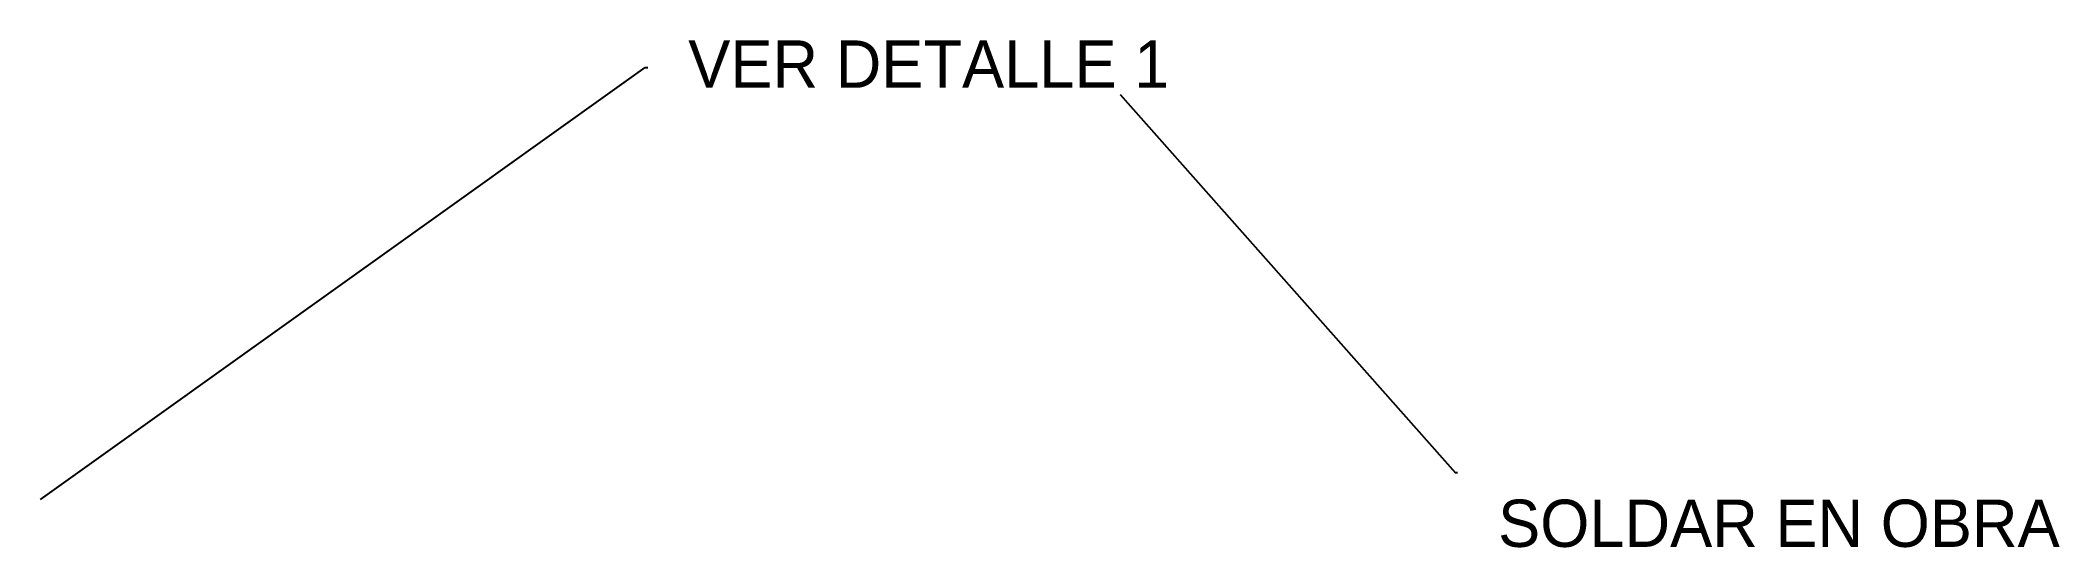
# Model space of a CAD drawing. Extents: x 10 to 160, y 6 to 44.
import ezdxf

# ---------------------------------------------------------------- set-up
doc = ezdxf.new("R2010")
doc.units = 0
doc.header["$MEASUREMENT"] = 0
doc.layers.add('DETALLES', color=4, linetype='CONTINUOUS')
doc.styles.add('ROTU-OLA2', font='txt')
doc.dimstyles.get("Standard").update_dxf_attribs({"dimtxt": 0.18, "dimasz": 0.18, "dimexe": 0.18, "dimexo": 0.0625, "dimgap": 0.09, "dimtad": 0, "dimtih": 1, "dimtoh": 1, "dimdec": 4, "dimzin": 0, "dimdsep": 46, "dimtxsty": 'Standard', "dimcen": 0.09, "dimadec": 0, "dimazin": 0, "dimtfac": 1, "dimtdec": 4, "dimtofl": 0, "dimtmove": 0, "dimatfit": 3, "dimfxl": 0, "dimtolj": 1, "dimtzin": 0, "dimarcsym": 0})

msp = doc.modelspace()

# ---------------------------------------------------------------- texts
at = {"layer": 'DETALLES', "char_height": 3.5, "attachment_point": 1, "style": 'ROTU-OLA2'}
for s, insert, width in [('VER DETALLE 1', (58, 44), 40), ('SOLDAR EN OBRA', (118, 10), 45)]:
    msp.add_mtext(s, dxfattribs=dict(at, insert=insert, width=width))

# ---------------------------------------------------------------- leaders
at = {"layer": 'DETALLES', "annotation_type": 0, "has_hookline": 1, "hookline_direction": 0}
for points, text_width in [([(10, 10), (54.82, 42), (55, 42)], 39.5), ([(90, 40), (114.82, 12), (115, 12)], 29)]:
    msp.add_leader(points, dimstyle='Standard', dxfattribs=dict(at, text_width=text_width))

doc.saveas('drawing.dxf')
